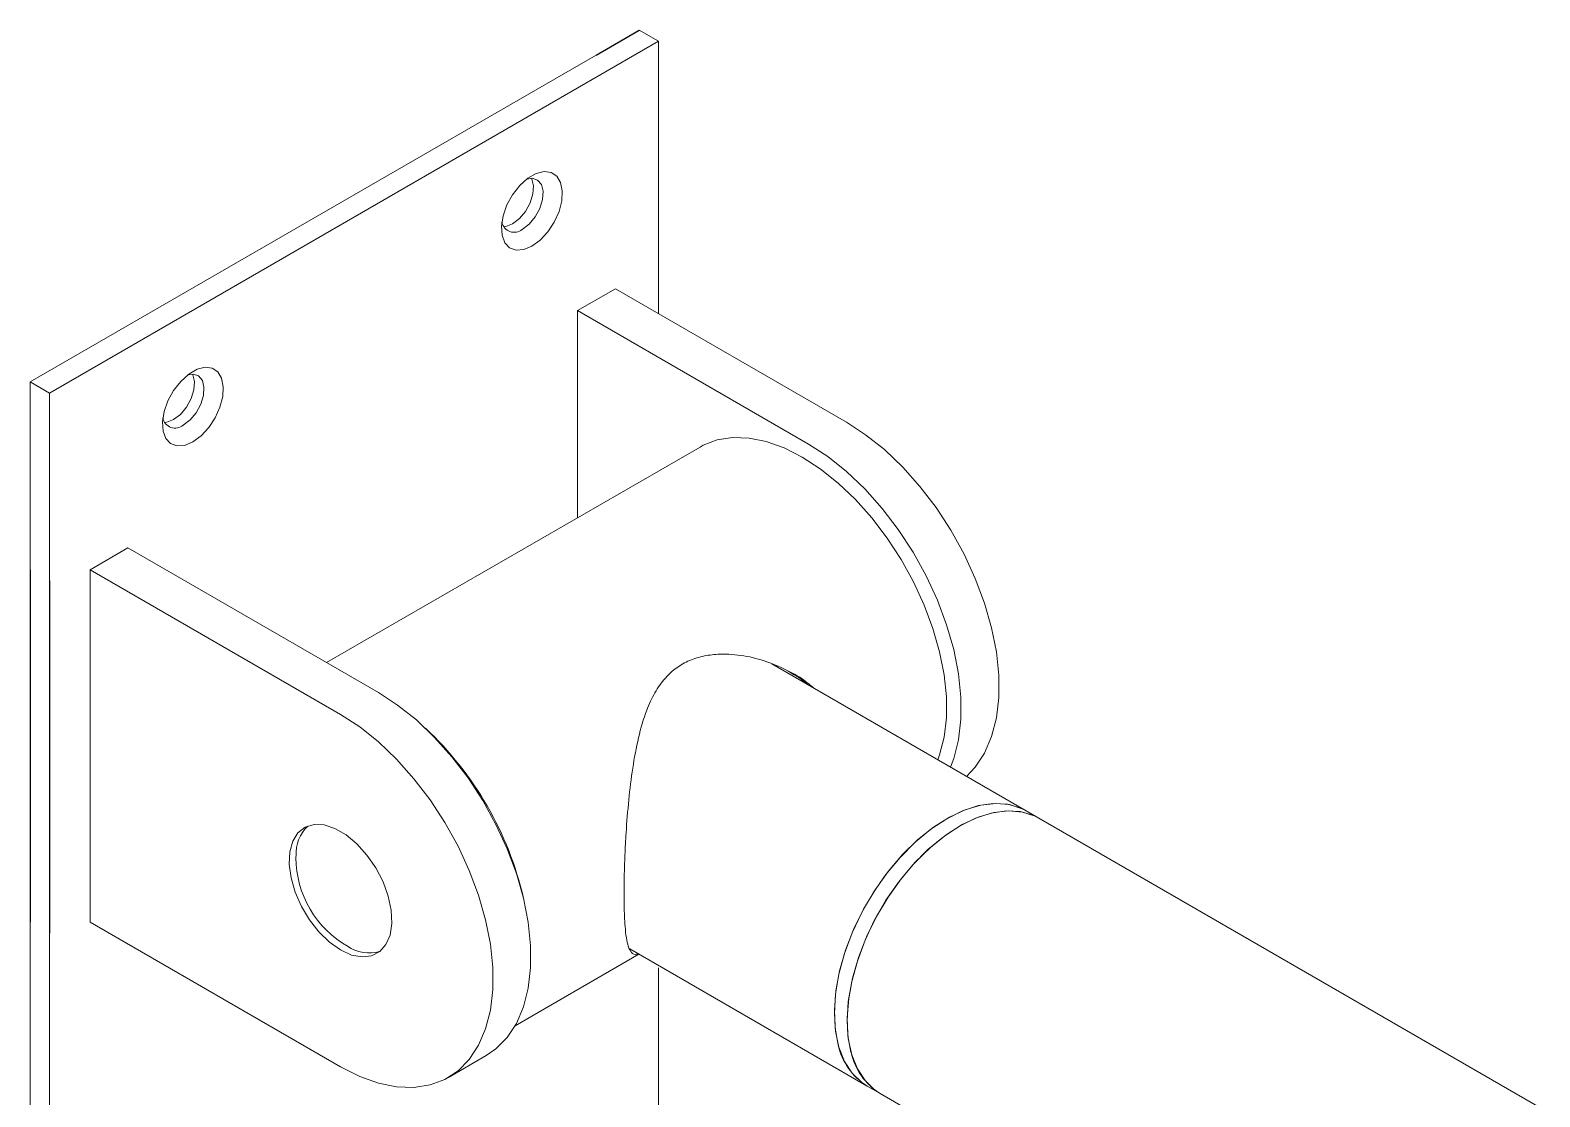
# Model space of a CAD drawing. Extents: x 0 to 2170, y 0 to 1590.
# Drawn here: x 1525.8 to 1691.2, y 1096.9 to 1213.7 of the extents above; entities that cross this region are included whole.
import ezdxf

# ---------------------------------------------------------------- set-up
doc = ezdxf.new("R2010")
doc.units = 0
doc.header["$LTSCALE"] = 10
doc.header["$MEASUREMENT"] = 0
doc.linetypes.add('SLD-实线', pattern=[0])
doc.layers.get('0').update_dxf_attribs({"linetype": 'CONTINUOUS'})

msp = doc.modelspace()

# ---------------------------------------------------------------- linework, layer by layer
at = {"color": 7, "linetype": 'SLD-实线', "lineweight": 15}
for p, q in [((1594.62, 1212.53), (1527.89, 1174)), ((1594.62, 1212.53), (1592.51, 1213.74)), ((1594.62, 1182.7), (1594.62, 1212.53)), ((1587.78, 1211.02), (1525.78, 1175.22)), ((1589.9, 1185.42), (1585.74, 1183.03)), ((1589.9, 1185.42), (1615.22, 1170.8)), ((1585.74, 1183.03), (1611.07, 1168.41)), ((1585.74, 1183.03), (1585.74, 1160.34)), ((1527.89, 1174), (1525.78, 1175.22)), ((1525.78, 1175.22), (1525.78, 1154.64)), ((1527.89, 1174), (1527.89, 1153.42)), ((1599.18, 1168.09), (1558.26, 1144.47)), ((1536.49, 1157.03), (1532.34, 1154.64)), ((1563.93, 1141.19), (1536.49, 1157.03)), ((1532.34, 1154.64), (1532.34, 1116.05)), ((1559.78, 1138.8), (1532.34, 1154.64)), ((1532.34, 1154.64), (1534.45, 1153.42)), ((1634.91, 1128.24), (1607.05, 1144.33)), ((1636.31, 1127.43), (1634.91, 1128.24)), ((1691.19, 1095.75), (1636.31, 1127.43)), ((1525.78, 1116.05), (1525.78, 875.23)), ((1532.34, 1116.05), (1559.78, 1100.2)), ((1532.34, 1116.05), (1534.45, 1114.83)), ((1527.89, 1114.83), (1527.89, 874.01)), ((1578.91, 1104.69), (1592.48, 1112.53)), ((1591.47, 1113.11), (1617.49, 1098.08)), ((1594.62, 1009.75), (1594.62, 1111.03)), ((1571.6, 1099.03), (1575.75, 1101.43)), ((1617.49, 1098.08), (1618.9, 1097.27)), ((1618.9, 1097.27), (1645.09, 1082.15))]:
    msp.add_line(p, q, dxfattribs=at)
at = {"linetype": 'ByBlock'}
for p, q in [((1587.78, 1211.02), (1592.51, 1213.74)), ((1525.78, 1154.64), (1525.78, 1116.05)), ((1527.89, 1153.42), (1527.89, 1114.83))]:
    msp.add_line(p, q, dxfattribs=at)
at = {"color": 7, "linetype": 'SLD-实线', "lineweight": 15, "flags": 128}
for points in [[(1580.75, 1190.1), (1581.65, 1190.76), (1582.49, 1191.66), (1583.19, 1192.73), (1583.72, 1193.89), (1584.02, 1195.06), (1584.08, 1196.14), (1583.9, 1197.07), (1583.48, 1197.76), (1582.86, 1198.17), (1582.08, 1198.26), (1581.2, 1198.04), (1580.29, 1197.52), (1579.42, 1196.73), (1578.64, 1195.73), (1578.02, 1194.61), (1577.6, 1193.43), (1577.41, 1192.29), (1577.48, 1191.28), (1577.78, 1190.47), (1578.31, 1189.91), (1579.01, 1189.66), (1579.85, 1189.72), (1580.75, 1190.1)], [(1578.64, 1192.53), (1579.38, 1193.11), (1580.04, 1193.9), (1580.55, 1194.84), (1580.86, 1195.81), (1580.92, 1196.71), (1580.73, 1197.44), (1580.69, 1197.52)], [(1579.69, 1191.92), (1580.44, 1192.5), (1581.1, 1193.29), (1581.61, 1194.23), (1581.91, 1195.2), (1581.97, 1196.1), (1581.79, 1196.83), (1581.38, 1197.32), (1580.78, 1197.52), (1580.17, 1197.42)], [(1577.64, 1192.22), (1577.9, 1192.25), (1578.64, 1192.53)], [(1543.6, 1168.65), (1544.5, 1169.31), (1545.34, 1170.22), (1546.04, 1171.29), (1546.57, 1172.45), (1546.87, 1173.61), (1546.93, 1174.7), (1546.75, 1175.62), (1546.33, 1176.31), (1545.71, 1176.72), (1544.93, 1176.82), (1544.06, 1176.6), (1543.15, 1176.07), (1542.27, 1175.28), (1541.49, 1174.29), (1540.87, 1173.16), (1540.45, 1171.98), (1540.27, 1170.85), (1540.33, 1169.84), (1540.63, 1169.02), (1541.16, 1168.47), (1541.86, 1168.21), (1542.7, 1168.27), (1543.6, 1168.65)], [(1541.49, 1171.09), (1542.23, 1171.66), (1542.89, 1172.46), (1543.4, 1173.39), (1543.71, 1174.36), (1543.77, 1175.26), (1543.58, 1176), (1543.55, 1176.07)], [(1542.55, 1170.48), (1543.29, 1171.05), (1543.95, 1171.85), (1544.46, 1172.78), (1544.76, 1173.75), (1544.82, 1174.65), (1544.64, 1175.39), (1544.23, 1175.88), (1543.63, 1176.07), (1543.02, 1175.98)], [(1540.49, 1170.78), (1540.75, 1170.8), (1541.49, 1171.09)], [(1615.22, 1170.8), (1617.32, 1169.44), (1619.38, 1167.8), (1621.38, 1165.9), (1623.27, 1163.77), (1625.05, 1161.45), (1626.66, 1158.97), (1628.1, 1156.37), (1629.33, 1153.7), (1630.34, 1150.99), (1631.12, 1148.29), (1631.64, 1145.65), (1631.9, 1143.09), (1631.9, 1140.67), (1631.64, 1138.42), (1631.12, 1136.37), (1630.34, 1134.56), (1629.33, 1133.02), (1628.38, 1132.01)], [(1599.18, 1168.09), (1599.53, 1168.29), (1601.06, 1168.86), (1602.74, 1169.13), (1604.54, 1169.06), (1606.43, 1168.68), (1608.39, 1167.99), (1610.37, 1166.98)], [(1611.07, 1168.41), (1613.17, 1167.04), (1615.23, 1165.4), (1617.22, 1163.5), (1619.12, 1161.37), (1620.89, 1159.05), (1622.51, 1156.57), (1623.95, 1153.98), (1625.18, 1151.3), (1626.19, 1148.6), (1626.97, 1145.9), (1627.49, 1143.25), (1627.75, 1140.69), (1627.75, 1138.27), (1627.49, 1136.02), (1626.97, 1133.97), (1626.61, 1133.03)], [(1610.37, 1166.98), (1612.35, 1165.69), (1614.31, 1164.14), (1616.2, 1162.34), (1618, 1160.32), (1619.67, 1158.12), (1621.21, 1155.77), (1622.57, 1153.31), (1623.74, 1150.78), (1624.69, 1148.22), (1625.43, 1145.66), (1625.92, 1143.15), (1626.17, 1140.73), (1626.17, 1138.44), (1625.92, 1136.3), (1625.43, 1134.36), (1625.23, 1133.83)], [(1575.75, 1101.43), (1576.81, 1102.16), (1578.04, 1103.41), (1579.05, 1104.95), (1579.83, 1106.76), (1580.35, 1108.81), (1580.61, 1111.06), (1580.61, 1113.48), (1580.35, 1116.04), (1579.83, 1118.69), (1579.05, 1121.38), (1578.04, 1124.09), (1576.81, 1126.76), (1575.37, 1129.36), (1573.76, 1131.84), (1571.98, 1134.16), (1570.09, 1136.29), (1568.09, 1138.19), (1566.03, 1139.83), (1563.93, 1141.19)], [(1559.78, 1100.2), (1561.88, 1099.15), (1563.94, 1098.41), (1565.93, 1098.01), (1567.83, 1097.94), (1569.6, 1098.22), (1571.22, 1098.83), (1572.66, 1099.77), (1573.89, 1101.02), (1574.9, 1102.56), (1575.67, 1104.36), (1576.2, 1106.41), (1576.46, 1108.66), (1576.46, 1111.08), (1576.2, 1113.64), (1575.67, 1116.29), (1574.9, 1118.99), (1573.89, 1121.7), (1572.66, 1124.37), (1571.22, 1126.96), (1569.6, 1129.44), (1567.83, 1131.76), (1565.93, 1133.89), (1563.94, 1135.79), (1561.88, 1137.44), (1559.78, 1138.8)], [(1614.31, 1102.62), (1613.97, 1104.42), (1613.89, 1106.4), (1614.06, 1108.51), (1614.47, 1110.72), (1615.12, 1112.98), (1616, 1115.25), (1617.09, 1117.47), (1618.36, 1119.6), (1619.79, 1121.6), (1621.35, 1123.44), (1623.01, 1125.06), (1624.74, 1126.44), (1626.49, 1127.55), (1628.24, 1128.36), (1629.95, 1128.87), (1631.58, 1129.06), (1633.1, 1128.92), (1634.48, 1128.47), (1634.91, 1128.24)], [(1636.31, 1127.43), (1635.67, 1127.75), (1634.26, 1128.16), (1632.72, 1128.24), (1631.08, 1128), (1629.36, 1127.44), (1627.61, 1126.57), (1625.85, 1125.41), (1624.14, 1123.99), (1622.49, 1122.33), (1620.95, 1120.47), (1619.54, 1118.44), (1618.3, 1116.29), (1617.25, 1114.06), (1616.41, 1111.79), (1615.79, 1109.54), (1615.42, 1107.34), (1615.29, 1105.24), (1615.42, 1103.29), (1615.79, 1101.53), (1616.41, 1099.98), (1617.25, 1098.69), (1618.3, 1097.67), (1618.9, 1097.27)], [(1615.71, 1101.81), (1615.38, 1103.61), (1615.3, 1105.58), (1615.46, 1107.7), (1615.88, 1109.91), (1616.53, 1112.17), (1617.41, 1114.43), (1618.5, 1116.65), (1619.77, 1118.79), (1621.2, 1120.79), (1622.76, 1122.62), (1624.42, 1124.24), (1626.14, 1125.62), (1627.9, 1126.73), (1629.65, 1127.55), (1631.35, 1128.06), (1632.99, 1128.25), (1634.51, 1128.11), (1635.89, 1127.65), (1636.31, 1127.43)], [(1634.91, 1128.24), (1634.26, 1128.56), (1632.86, 1128.97), (1631.31, 1129.05), (1629.67, 1128.81), (1627.95, 1128.25), (1626.2, 1127.38)], [(1559.78, 1113), (1560.99, 1112.45), (1562.15, 1112.24), (1563.19, 1112.36), (1564.07, 1112.82), (1564.76, 1113.59), (1565.21, 1114.63), (1565.4, 1115.9), (1565.34, 1117.35), (1565.01, 1118.89), (1564.44, 1120.46), (1563.65, 1121.98), (1562.68, 1123.39), (1561.58, 1124.62), (1560.39, 1125.61), (1559.17, 1126.31), (1557.99, 1126.7), (1556.88, 1126.75), (1555.91, 1126.45), (1555.12, 1125.84), (1554.55, 1124.92), (1554.23, 1123.76), (1554.16, 1122.39), (1554.36, 1120.89), (1554.81, 1119.33), (1555.49, 1117.77), (1556.38, 1116.29), (1557.42, 1114.97), (1558.57, 1113.85), (1559.78, 1113)], [(1626.2, 1127.38), (1624.45, 1126.23), (1622.73, 1124.8), (1621.09, 1123.14), (1619.54, 1121.28), (1618.14, 1119.26), (1616.89, 1117.1), (1615.84, 1114.87), (1615, 1112.61), (1614.39, 1110.35), (1614.01, 1108.15), (1613.89, 1106.06), (1614.01, 1104.11), (1614.39, 1102.34), (1615, 1100.79), (1615.84, 1099.5), (1616.89, 1098.48), (1617.49, 1098.08)]]:
    msp.add_lwpolyline(points, dxfattribs=at)
at = {"color": 7, "linetype": 'SLD-实线', "lineweight": 15}
for centre, radius, start, end in [((1578.81, 1192.99), 1.38, 190.9818, 309.7205), ((1541.66, 1171.54), 1.38, 190.9818, 309.7205), ((1544.01, 1110.4), 36.76, 12.9877, 47.0069), ((1559.07, 1123.55), 4.17, 133.5046, 183.4422), ((1566.05, 1123.12), 11.15, 179.0608, 180), ((1566.05, 1123.12), 11.15, 180, 240.9338), ((1562.91, 1116.78), 4.11, 234.5769, 287.1042), ((1621.26, 1104.12), 7.11, 192.1897, 238.0291), ((1622.67, 1103.31), 7.11, 192.1897, 238.0291)]:
    msp.add_arc(centre, radius, start, end, dxfattribs=at)
for points, knots in [([(1611.6, 1141.7), (1611.45, 1141.84), (1610.67, 1142.55), (1608.96, 1143.56), (1606.55, 1144.63), (1603.96, 1145.29), (1601.63, 1145.47), (1599.62, 1145.25), (1598.01, 1144.76), (1596.56, 1143.95), (1595.27, 1142.76), (1594.17, 1141.19), (1593.18, 1139.02), (1592.38, 1136.26), (1591.77, 1132.96), (1591.34, 1129.43), (1591.08, 1126.2), (1590.93, 1123.38), (1590.86, 1121.11), (1590.85, 1119.78), (1590.85, 1119.16)], [0, 0, 0, 0, 0.015474, 0.078792, 0.143406, 0.206044, 0.270183, 0.312314, 0.355494, 0.397694, 0.441341, 0.492394, 0.544884, 0.618831, 0.694872, 0.769713, 0.847231, 0.899372, 0.952941, 1, 1, 1, 1]), ([(1610.95, 1142.08), (1610.93, 1142.09), (1610.26, 1142.74), (1609.41, 1143.22), (1608.59, 1143.69)], [0, 0, 0, 0, 0.028423, 1, 1, 1, 1]), ([(1590.85, 1119.16), (1590.85, 1118.5), (1590.86, 1117.16), (1590.95, 1115.56), (1591.09, 1114.28), (1591.31, 1113.27), (1591.67, 1112.66), (1592, 1112.45), (1592.32, 1112.58), (1592.36, 1112.59)], [0, 0, 0, 0, 0.143168, 0.291111, 0.434159, 0.580725, 0.772454, 0.969713, 1, 1, 1, 1])]:
    msp.add_open_spline(points, degree=3, knots=knots, dxfattribs=at)

doc.saveas('drawing.dxf')
